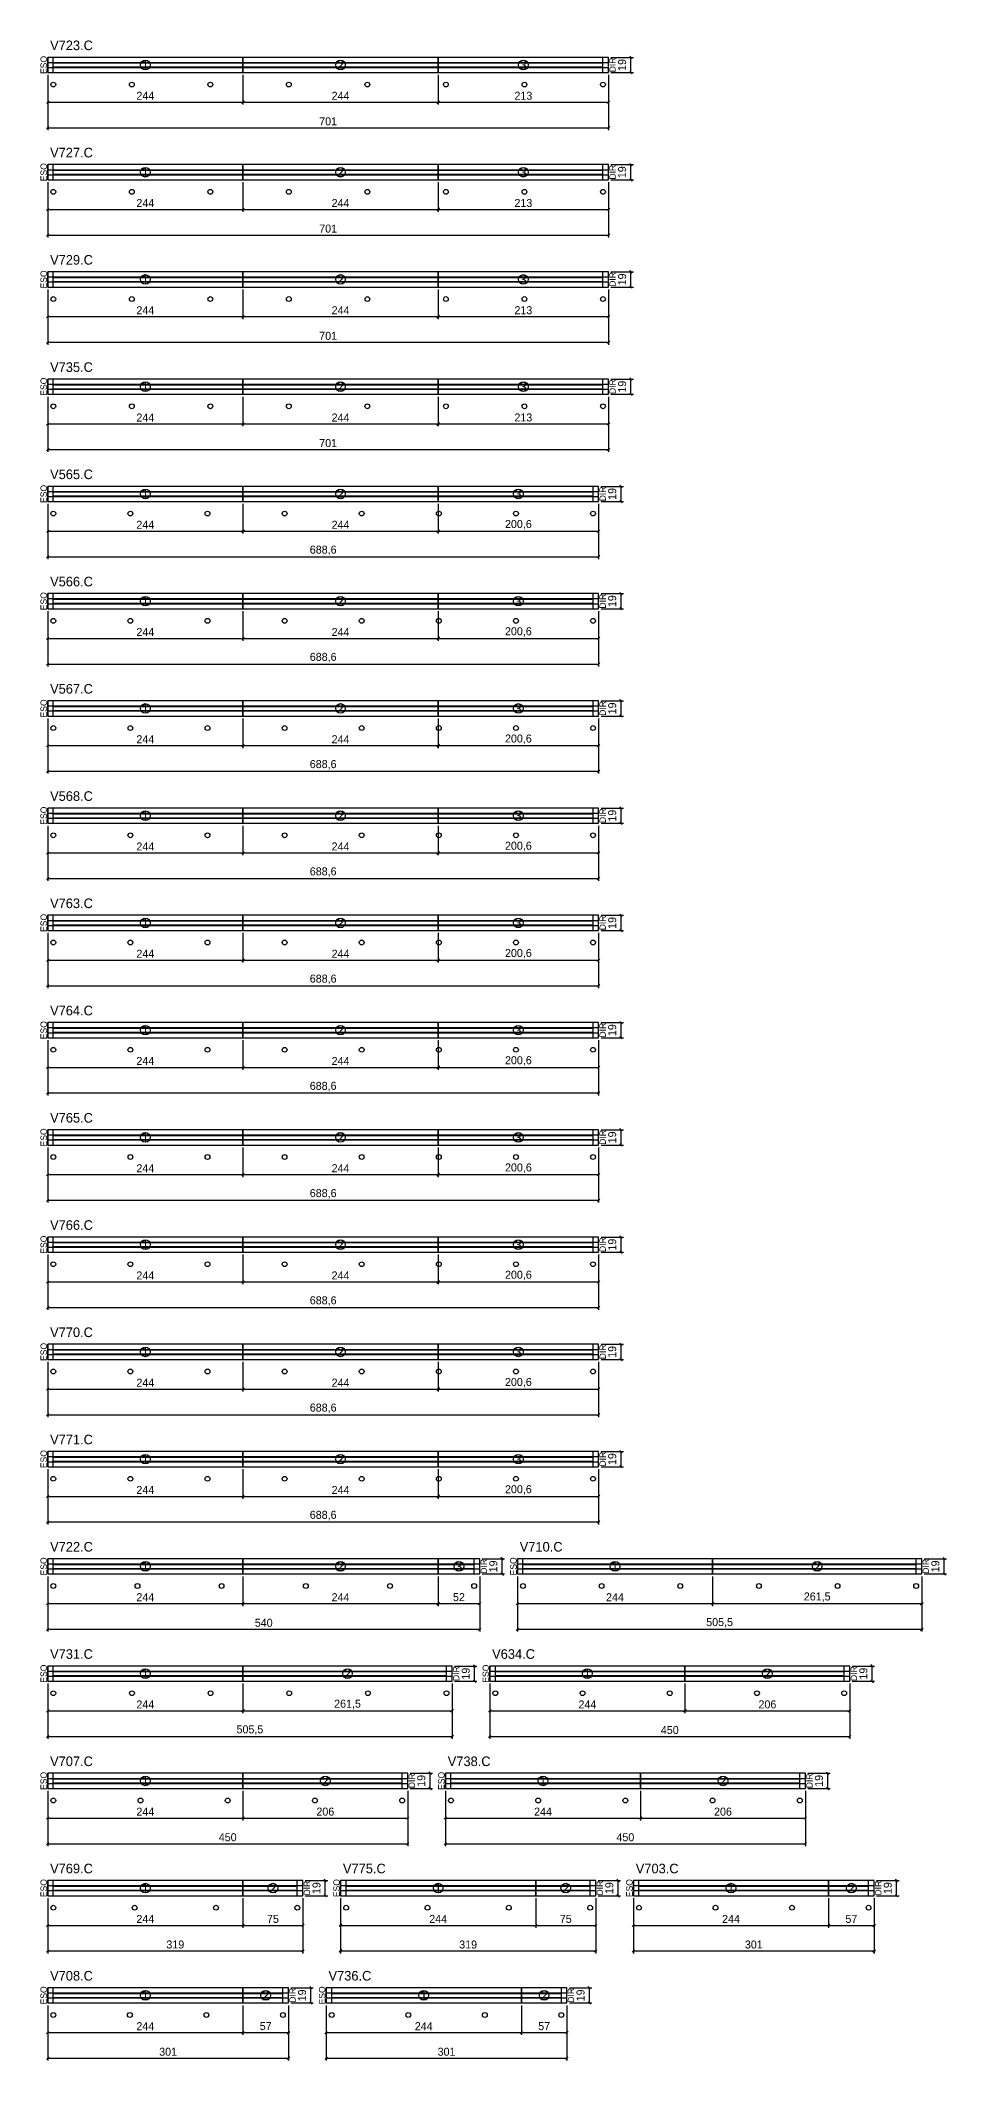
# Model space of a CAD drawing. Extents: x -10500 to 3070, y -3843 to 1250.
# Drawn here: x -9 to 1124, y -3843 to -1319 of the extents above; entities that cross this region are included whole.
import ezdxf
from ezdxf.enums import TextEntityAlignment as Align

# ---------------------------------------------------------------- set-up
doc = ezdxf.new("R2010")
doc.units = 0
for name, color, linetype in [('5', 5, 'Continuous'), ('COTA', 241, 'Continuous'), ('Escoras', 224, 'Continuous'), ('NOMENCLATURA', 7, 'Continuous'), ('Painéis', 200, 'Continuous'), ('SARR_2.2x7', 40, 'Continuous'), ('SARR_EDITAR', 141, 'Continuous')]:
    doc.layers.add(name, color=color, linetype=linetype)
doc.dimstyles.new('PAINEL', dxfattribs={"dimtxt": 10, "dimasz": 3, "dimexe": 3, "dimexo": 3, "dimgap": 3, "dimtad": 1, "dimblk": 'OBLIQUE', "dimblk1": 'OBLIQUE', "dimcen": 2.5, "dimclrd": 4, "dimclre": 4, "dimclrt": 240, "dimazin": 3, "dimtfac": 1, "dimtmove": 0, "dimatfit": 3})

# ---------------------------------------------------------------- blocks, each defined once
blk = doc.blocks.new('nf1')
blk.add_circle((0, 0), 6)
blk.add_text('1', height=7).set_placement((0, 0), align=Align.MIDDLE_CENTER)
blk = doc.blocks.new('nf2')
blk.add_circle((0, 0), 6)
blk.add_text('2', height=7).set_placement((0, 0), align=Align.MIDDLE_CENTER)
blk = doc.blocks.new('nf3')
blk.add_circle((0, 0), 6)
blk.add_text('3', height=7).set_placement((0, 0), align=Align.MIDDLE_CENTER)
blk = doc.blocks.new('_OBLIQUE')
at = {"color": 0, "linetype": 'BYBLOCK'}
blk.add_line((-0.5, -0.5), (0.5, 0.5), dxfattribs=at)

msp = doc.modelspace()

# ---------------------------------------------------------------- linework, layer by layer
at = {"layer": 'Escoras'}
for centre in [(7, -1374), (105.143, -1374), (203.286, -1374), (301.429, -1374), (399.571, -1374), (497.714, -1374), (595.857, -1374), (694, -1374), (7, -1508), (105.143, -1508), (203.286, -1508), (301.429, -1508), (399.571, -1508), (497.714, -1508), (595.857, -1508), (694, -1508), (7, -1642), (105.143, -1642), (203.286, -1642), (301.429, -1642), (399.571, -1642), (497.714, -1642), (595.857, -1642), (694, -1642), (7, -1776), (105.143, -1776), (203.286, -1776), (301.429, -1776), (399.571, -1776), (497.714, -1776), (595.857, -1776), (694, -1776), (7, -1910), (103.371, -1910), (199.743, -1910), (296.114, -1910), (392.486, -1910), (488.857, -1910), (585.229, -1910), (681.6, -1910), (7, -2044), (103.371, -2044), (199.743, -2044), (296.114, -2044), (392.486, -2044), (488.857, -2044), (585.229, -2044), (681.6, -2044), (7, -2178), (103.371, -2178), (199.743, -2178), (296.114, -2178), (392.486, -2178), (488.857, -2178), (585.229, -2178), (681.6, -2178), (7, -2312), (103.371, -2312), (199.743, -2312), (296.114, -2312), (392.486, -2312), (488.857, -2312), (585.229, -2312), (681.6, -2312), (7, -2446), (103.371, -2446), (199.743, -2446), (296.114, -2446), (392.486, -2446), (488.857, -2446), (585.229, -2446), (681.6, -2446), (7, -2580), (103.371, -2580), (199.743, -2580), (296.114, -2580), (392.486, -2580), (488.857, -2580), (585.229, -2580), (681.6, -2580), (7, -2714), (103.371, -2714), (199.743, -2714), (296.114, -2714), (392.486, -2714), (488.857, -2714), (585.229, -2714), (681.6, -2714), (7, -2848), (103.371, -2848), (199.743, -2848), (296.114, -2848), (392.486, -2848), (488.857, -2848), (585.229, -2848), (681.6, -2848), (7, -2982), (103.371, -2982), (199.743, -2982), (296.114, -2982), (392.486, -2982), (488.857, -2982), (585.229, -2982), (681.6, -2982), (7, -3116), (103.371, -3116), (199.743, -3116), (296.114, -3116), (392.486, -3116), (488.857, -3116), (585.229, -3116), (681.6, -3116), (7, -3250), (112.2, -3250), (217.4, -3250), (322.6, -3250), (427.8, -3250), (533, -3250), (594, -3250), (692.3, -3250), (790.6, -3250), (888.9, -3250), (987.2, -3250), (1085.5, -3250), (7, -3384), (105.3, -3384), (203.6, -3384), (301.9, -3384), (400.2, -3384), (498.5, -3384), (559.5, -3384), (668.5, -3384), (777.5, -3384), (886.5, -3384), (995.5, -3384), (7, -3518), (116, -3518), (225, -3518), (334, -3518), (443, -3518), (504, -3518), (613, -3518), (722, -3518), (831, -3518), (940, -3518), (7, -3652), (108.667, -3652), (210.333, -3652), (312, -3652), (373, -3652), (474.667, -3652), (576.333, -3652), (678, -3652), (739, -3652), (834.667, -3652), (930.333, -3652), (1026, -3652), (7, -3786), (102.667, -3786), (198.333, -3786), (294, -3786), (355, -3786), (450.667, -3786), (546.333, -3786), (642, -3786)]:
    msp.add_circle(centre, 3, dxfattribs=at)
at = {"layer": 'Painéis'}
for p, q in [((0, -1346.333), (244, -1346.333)), ((0, -1352.667), (244, -1352.667)), ((244, -1359), (244, -1340)), ((244, -1346.333), (488, -1346.333)), ((244, -1352.667), (488, -1352.667)), ((488, -1359), (488, -1340)), ((488, -1346.333), (701, -1346.333)), ((488, -1352.667), (701, -1352.667)), ((0, -1480.333), (244, -1480.333)), ((0, -1486.667), (244, -1486.667)), ((244, -1493), (244, -1474)), ((244, -1480.333), (488, -1480.333)), ((244, -1486.667), (488, -1486.667)), ((488, -1493), (488, -1474)), ((488, -1480.333), (701, -1480.333)), ((488, -1486.667), (701, -1486.667)), ((0, -1614.333), (244, -1614.333)), ((244, -1627), (244, -1608)), ((244, -1614.333), (488, -1614.333)), ((488, -1627), (488, -1608)), ((488, -1614.333), (701, -1614.333)), ((0, -1620.667), (244, -1620.667)), ((244, -1620.667), (488, -1620.667)), ((488, -1620.667), (701, -1620.667)), ((0, -1748.333), (244, -1748.333)), ((0, -1754.667), (244, -1754.667)), ((244, -1761), (244, -1742)), ((244, -1748.333), (488, -1748.333)), ((244, -1754.667), (488, -1754.667)), ((488, -1761), (488, -1742)), ((488, -1748.333), (701, -1748.333)), ((488, -1754.667), (701, -1754.667)), ((0, -1882.333), (244, -1882.333)), ((0, -1888.667), (244, -1888.667)), ((244, -1895), (244, -1876)), ((244, -1882.333), (488, -1882.333)), ((244, -1888.667), (488, -1888.667)), ((488, -1895), (488, -1876)), ((488, -1882.333), (688.6, -1882.333)), ((488, -1888.667), (688.6, -1888.667)), ((0, -2016.333), (244, -2016.333)), ((244, -2029), (244, -2010)), ((244, -2016.333), (488, -2016.333)), ((488, -2029), (488, -2010)), ((488, -2016.333), (688.6, -2016.333)), ((0, -2022.667), (244, -2022.667)), ((244, -2022.667), (488, -2022.667)), ((488, -2022.667), (688.6, -2022.667)), ((244, -2163), (244, -2144)), ((488, -2163), (488, -2144)), ((0, -2150.333), (244, -2150.333)), ((0, -2156.667), (244, -2156.667)), ((244, -2150.333), (488, -2150.333)), ((244, -2156.667), (488, -2156.667)), ((488, -2150.333), (688.6, -2150.333)), ((488, -2156.667), (688.6, -2156.667)), ((0, -2284.333), (244, -2284.333)), ((0, -2290.667), (244, -2290.667)), ((244, -2297), (244, -2278)), ((244, -2284.333), (488, -2284.333)), ((244, -2290.667), (488, -2290.667)), ((488, -2297), (488, -2278)), ((488, -2284.333), (688.6, -2284.333)), ((488, -2290.667), (688.6, -2290.667)), ((0, -2418.333), (244, -2418.333)), ((244, -2431), (244, -2412)), ((244, -2418.333), (488, -2418.333)), ((488, -2431), (488, -2412)), ((488, -2418.333), (688.6, -2418.333)), ((0, -2424.667), (244, -2424.667)), ((244, -2424.667), (488, -2424.667)), ((488, -2424.667), (688.6, -2424.667)), ((244, -2565), (244, -2546)), ((488, -2565), (488, -2546)), ((0, -2552.333), (244, -2552.333)), ((0, -2558.667), (244, -2558.667)), ((244, -2552.333), (488, -2552.333)), ((244, -2558.667), (488, -2558.667)), ((488, -2552.333), (688.6, -2552.333)), ((488, -2558.667), (688.6, -2558.667)), ((0, -2686.333), (244, -2686.333)), ((0, -2692.667), (244, -2692.667)), ((244, -2699), (244, -2680)), ((244, -2686.333), (488, -2686.333)), ((244, -2692.667), (488, -2692.667)), ((488, -2699), (488, -2680)), ((488, -2686.333), (688.6, -2686.333)), ((488, -2692.667), (688.6, -2692.667)), ((0, -2820.333), (244, -2820.333)), ((0, -2826.667), (244, -2826.667)), ((244, -2833), (244, -2814)), ((244, -2820.333), (488, -2820.333)), ((244, -2826.667), (488, -2826.667)), ((488, -2833), (488, -2814)), ((488, -2820.333), (688.6, -2820.333)), ((488, -2826.667), (688.6, -2826.667)), ((244, -2967), (244, -2948)), ((488, -2967), (488, -2948)), ((0, -2954.333), (244, -2954.333)), ((0, -2960.667), (244, -2960.667)), ((244, -2954.333), (488, -2954.333)), ((244, -2960.667), (488, -2960.667)), ((488, -2954.333), (688.6, -2954.333)), ((488, -2960.667), (688.6, -2960.667)), ((0, -3088.333), (244, -3088.333)), ((0, -3094.667), (244, -3094.667)), ((244, -3101), (244, -3082)), ((244, -3088.333), (488, -3088.333)), ((244, -3094.667), (488, -3094.667)), ((488, -3101), (488, -3082)), ((488, -3088.333), (688.6, -3088.333)), ((488, -3094.667), (688.6, -3094.667)), ((0, -3222.333), (244, -3222.333)), ((0, -3228.667), (244, -3228.667)), ((244, -3235), (244, -3216)), ((244, -3222.333), (488, -3222.333)), ((244, -3228.667), (488, -3228.667)), ((488, -3235), (488, -3216)), ((488, -3222.333), (540, -3222.333)), ((488, -3228.667), (540, -3228.667)), ((587, -3222.333), (831, -3222.333)), ((587, -3228.667), (831, -3228.667)), ((831, -3235), (831, -3216)), ((831, -3222.333), (1092.5, -3222.333)), ((831, -3228.667), (1092.5, -3228.667)), ((0, -3356.333), (244, -3356.333)), ((244, -3369), (244, -3350)), ((244, -3356.333), (505.5, -3356.333)), ((552.5, -3356.333), (796.5, -3356.333)), ((796.5, -3369), (796.5, -3350)), ((796.5, -3356.333), (1002.5, -3356.333)), ((0, -3362.667), (244, -3362.667)), ((244, -3362.667), (505.5, -3362.667)), ((552.5, -3362.667), (796.5, -3362.667)), ((796.5, -3362.667), (1002.5, -3362.667)), ((0, -3490.333), (244, -3490.333)), ((0, -3496.667), (244, -3496.667)), ((244, -3503), (244, -3484)), ((244, -3490.333), (450, -3490.333)), ((244, -3496.667), (450, -3496.667)), ((497, -3490.333), (741, -3490.333)), ((497, -3496.667), (741, -3496.667)), ((741, -3503), (741, -3484)), ((741, -3490.333), (947, -3490.333)), ((741, -3496.667), (947, -3496.667)), ((0, -3624.333), (244, -3624.333)), ((0, -3630.667), (244, -3630.667)), ((244, -3637), (244, -3618)), ((244, -3624.333), (319, -3624.333)), ((244, -3630.667), (319, -3630.667)), ((366, -3624.333), (610, -3624.333)), ((366, -3630.667), (610, -3630.667)), ((610, -3637), (610, -3618)), ((610, -3624.333), (685, -3624.333)), ((610, -3630.667), (685, -3630.667)), ((732, -3624.333), (976, -3624.333)), ((732, -3630.667), (976, -3630.667)), ((976, -3637), (976, -3618)), ((976, -3624.333), (1033, -3624.333)), ((976, -3630.667), (1033, -3630.667)), ((0, -3758.333), (244, -3758.333)), ((244, -3771), (244, -3752)), ((244, -3758.333), (301, -3758.333)), ((348, -3758.333), (592, -3758.333)), ((592, -3771), (592, -3752)), ((592, -3758.333), (649, -3758.333)), ((0, -3764.667), (244, -3764.667)), ((244, -3764.667), (301, -3764.667)), ((348, -3764.667), (592, -3764.667)), ((592, -3764.667), (649, -3764.667))]:
    msp.add_line(p, q, dxfattribs=at)
for points in [[(0, -1359), (244, -1359), (244, -1340), (0, -1340)], [(244, -1359), (488, -1359), (488, -1340), (244, -1340)], [(488, -1359), (701, -1359), (701, -1340), (488, -1340)], [(0, -1493), (244, -1493), (244, -1474), (0, -1474)], [(244, -1493), (488, -1493), (488, -1474), (244, -1474)], [(488, -1493), (701, -1493), (701, -1474), (488, -1474)], [(0, -1627), (244, -1627), (244, -1608), (0, -1608)], [(244, -1627), (488, -1627), (488, -1608), (244, -1608)], [(488, -1627), (701, -1627), (701, -1608), (488, -1608)], [(0, -1761), (244, -1761), (244, -1742), (0, -1742)], [(244, -1761), (488, -1761), (488, -1742), (244, -1742)], [(488, -1761), (701, -1761), (701, -1742), (488, -1742)], [(0, -1895), (244, -1895), (244, -1876), (0, -1876)], [(244, -1895), (488, -1895), (488, -1876), (244, -1876)], [(488, -1895), (688.6, -1895), (688.6, -1876), (488, -1876)], [(0, -2029), (244, -2029), (244, -2010), (0, -2010)], [(244, -2029), (488, -2029), (488, -2010), (244, -2010)], [(488, -2029), (688.6, -2029), (688.6, -2010), (488, -2010)], [(0, -2163), (244, -2163), (244, -2144), (0, -2144)], [(244, -2163), (488, -2163), (488, -2144), (244, -2144)], [(488, -2163), (688.6, -2163), (688.6, -2144), (488, -2144)], [(0, -2297), (244, -2297), (244, -2278), (0, -2278)], [(244, -2297), (488, -2297), (488, -2278), (244, -2278)], [(488, -2297), (688.6, -2297), (688.6, -2278), (488, -2278)], [(0, -2431), (244, -2431), (244, -2412), (0, -2412)], [(244, -2431), (488, -2431), (488, -2412), (244, -2412)], [(488, -2431), (688.6, -2431), (688.6, -2412), (488, -2412)], [(0, -2565), (244, -2565), (244, -2546), (0, -2546)], [(244, -2565), (488, -2565), (488, -2546), (244, -2546)], [(488, -2565), (688.6, -2565), (688.6, -2546), (488, -2546)], [(0, -2699), (244, -2699), (244, -2680), (0, -2680)], [(244, -2699), (488, -2699), (488, -2680), (244, -2680)], [(488, -2699), (688.6, -2699), (688.6, -2680), (488, -2680)], [(0, -2833), (244, -2833), (244, -2814), (0, -2814)], [(244, -2833), (488, -2833), (488, -2814), (244, -2814)], [(488, -2833), (688.6, -2833), (688.6, -2814), (488, -2814)], [(0, -2967), (244, -2967), (244, -2948), (0, -2948)], [(244, -2967), (488, -2967), (488, -2948), (244, -2948)], [(488, -2967), (688.6, -2967), (688.6, -2948), (488, -2948)], [(0, -3101), (244, -3101), (244, -3082), (0, -3082)], [(244, -3101), (488, -3101), (488, -3082), (244, -3082)], [(488, -3101), (688.6, -3101), (688.6, -3082), (488, -3082)], [(0, -3235), (244, -3235), (244, -3216), (0, -3216)], [(244, -3235), (488, -3235), (488, -3216), (244, -3216)], [(488, -3235), (540, -3235), (540, -3216), (488, -3216)], [(587, -3235), (831, -3235), (831, -3216), (587, -3216)], [(831, -3235), (1092.5, -3235), (1092.5, -3216), (831, -3216)], [(0, -3369), (244, -3369), (244, -3350), (0, -3350)], [(244, -3369), (505.5, -3369), (505.5, -3350), (244, -3350)], [(552.5, -3369), (796.5, -3369), (796.5, -3350), (552.5, -3350)], [(796.5, -3369), (1002.5, -3369), (1002.5, -3350), (796.5, -3350)], [(0, -3503), (244, -3503), (244, -3484), (0, -3484)], [(244, -3503), (450, -3503), (450, -3484), (244, -3484)], [(497, -3503), (741, -3503), (741, -3484), (497, -3484)], [(741, -3503), (947, -3503), (947, -3484), (741, -3484)], [(0, -3637), (244, -3637), (244, -3618), (0, -3618)], [(244, -3637), (319, -3637), (319, -3618), (244, -3618)], [(366, -3637), (610, -3637), (610, -3618), (366, -3618)], [(610, -3637), (685, -3637), (685, -3618), (610, -3618)], [(732, -3637), (976, -3637), (976, -3618), (732, -3618)], [(976, -3637), (1033, -3637), (1033, -3618), (976, -3618)], [(0, -3771), (244, -3771), (244, -3752), (0, -3752)], [(244, -3771), (301, -3771), (301, -3752), (244, -3752)], [(348, -3771), (592, -3771), (592, -3752), (348, -3752)], [(592, -3771), (649, -3771), (649, -3752), (592, -3752)]]:
    msp.add_lwpolyline(points, close=True, dxfattribs=at)
at = {"layer": 'SARR_2.2x7'}
for p, q in [((7, -1359), (7, -1340)), ((7, -1347), (244, -1347)), ((7, -1352), (244, -1352)), ((244, -1347), (488, -1347)), ((244, -1352), (488, -1352)), ((488, -1347), (694, -1347)), ((488, -1352), (694, -1352)), ((694, -1359), (694, -1340)), ((7, -1493), (7, -1474)), ((7, -1481), (244, -1481)), ((7, -1486), (244, -1486)), ((244, -1481), (488, -1481)), ((244, -1486), (488, -1486)), ((488, -1481), (694, -1481)), ((488, -1486), (694, -1486)), ((694, -1493), (694, -1474)), ((7, -1627), (7, -1608)), ((7, -1615), (244, -1615)), ((244, -1615), (488, -1615)), ((488, -1615), (694, -1615)), ((694, -1627), (694, -1608)), ((7, -1620), (244, -1620)), ((244, -1620), (488, -1620)), ((488, -1620), (694, -1620)), ((7, -1761), (7, -1742)), ((7, -1749), (244, -1749)), ((7, -1754), (244, -1754)), ((244, -1749), (488, -1749)), ((244, -1754), (488, -1754)), ((488, -1749), (694, -1749)), ((488, -1754), (694, -1754)), ((694, -1761), (694, -1742)), ((7, -1895), (7, -1876)), ((7, -1883), (244, -1883)), ((7, -1888), (244, -1888)), ((244, -1883), (488, -1883)), ((244, -1888), (488, -1888)), ((488, -1883), (681.6, -1883)), ((488, -1888), (681.6, -1888)), ((681.6, -1895), (681.6, -1876)), ((7, -2029), (7, -2010)), ((7, -2017), (244, -2017)), ((244, -2017), (488, -2017)), ((488, -2017), (681.6, -2017)), ((681.6, -2029), (681.6, -2010)), ((7, -2022), (244, -2022)), ((244, -2022), (488, -2022)), ((488, -2022), (681.6, -2022)), ((7, -2163), (7, -2144)), ((681.6, -2163), (681.6, -2144)), ((7, -2151), (244, -2151)), ((7, -2156), (244, -2156)), ((244, -2151), (488, -2151)), ((244, -2156), (488, -2156)), ((488, -2151), (681.6, -2151)), ((488, -2156), (681.6, -2156)), ((7, -2297), (7, -2278)), ((7, -2285), (244, -2285)), ((7, -2290), (244, -2290)), ((244, -2285), (488, -2285)), ((244, -2290), (488, -2290)), ((488, -2285), (681.6, -2285)), ((488, -2290), (681.6, -2290)), ((681.6, -2297), (681.6, -2278)), ((7, -2431), (7, -2412)), ((7, -2419), (244, -2419)), ((244, -2419), (488, -2419)), ((488, -2419), (681.6, -2419)), ((681.6, -2431), (681.6, -2412)), ((7, -2424), (244, -2424)), ((244, -2424), (488, -2424)), ((488, -2424), (681.6, -2424)), ((7, -2565), (7, -2546)), ((681.6, -2565), (681.6, -2546)), ((7, -2553), (244, -2553)), ((7, -2558), (244, -2558)), ((244, -2553), (488, -2553)), ((244, -2558), (488, -2558)), ((488, -2553), (681.6, -2553)), ((488, -2558), (681.6, -2558)), ((7, -2699), (7, -2680)), ((7, -2687), (244, -2687)), ((7, -2692), (244, -2692)), ((244, -2687), (488, -2687)), ((244, -2692), (488, -2692)), ((488, -2687), (681.6, -2687)), ((488, -2692), (681.6, -2692)), ((681.6, -2699), (681.6, -2680)), ((7, -2833), (7, -2814)), ((7, -2821), (244, -2821)), ((7, -2826), (244, -2826)), ((244, -2821), (488, -2821)), ((244, -2826), (488, -2826)), ((488, -2821), (681.6, -2821)), ((488, -2826), (681.6, -2826)), ((681.6, -2833), (681.6, -2814)), ((7, -2967), (7, -2948)), ((681.6, -2967), (681.6, -2948)), ((7, -2955), (244, -2955)), ((7, -2960), (244, -2960)), ((244, -2955), (488, -2955)), ((244, -2960), (488, -2960)), ((488, -2955), (681.6, -2955)), ((488, -2960), (681.6, -2960)), ((7, -3101), (7, -3082)), ((7, -3089), (244, -3089)), ((7, -3094), (244, -3094)), ((244, -3089), (488, -3089)), ((244, -3094), (488, -3094)), ((488, -3089), (681.6, -3089)), ((488, -3094), (681.6, -3094)), ((681.6, -3101), (681.6, -3082)), ((7, -3235), (7, -3216)), ((7, -3223), (244, -3223)), ((7, -3228), (244, -3228)), ((244, -3223), (488, -3223)), ((244, -3228), (488, -3228)), ((488, -3223), (533, -3223)), ((488, -3228), (533, -3228)), ((533, -3235), (533, -3216)), ((594, -3235), (594, -3216)), ((594, -3223), (831, -3223)), ((594, -3228), (831, -3228)), ((831, -3223), (1085.5, -3223)), ((831, -3228), (1085.5, -3228)), ((1085.5, -3235), (1085.5, -3216)), ((7, -3369), (7, -3350)), ((7, -3357), (244, -3357)), ((244, -3357), (498.5, -3357)), ((498.5, -3369), (498.5, -3350)), ((559.5, -3369), (559.5, -3350)), ((559.5, -3357), (796.5, -3357)), ((796.5, -3357), (995.5, -3357)), ((995.5, -3369), (995.5, -3350)), ((7, -3362), (244, -3362)), ((244, -3362), (498.5, -3362)), ((559.5, -3362), (796.5, -3362)), ((796.5, -3362), (995.5, -3362)), ((7, -3503), (7, -3484)), ((7, -3491), (244, -3491)), ((7, -3496), (244, -3496)), ((244, -3491), (443, -3491)), ((244, -3496), (443, -3496)), ((443, -3503), (443, -3484)), ((504, -3503), (504, -3484)), ((504, -3491), (741, -3491)), ((504, -3496), (741, -3496)), ((741, -3491), (940, -3491)), ((741, -3496), (940, -3496)), ((940, -3503), (940, -3484)), ((7, -3637), (7, -3618)), ((7, -3625), (244, -3625)), ((7, -3630), (244, -3630)), ((244, -3625), (312, -3625)), ((244, -3630), (312, -3630)), ((312, -3637), (312, -3618)), ((373, -3637), (373, -3618)), ((373, -3625), (610, -3625)), ((373, -3630), (610, -3630)), ((610, -3625), (678, -3625)), ((610, -3630), (678, -3630)), ((678, -3637), (678, -3618)), ((739, -3637), (739, -3618)), ((739, -3625), (976, -3625)), ((739, -3630), (976, -3630)), ((976, -3625), (1026, -3625)), ((976, -3630), (1026, -3630)), ((1026, -3637), (1026, -3618)), ((7, -3771), (7, -3752)), ((7, -3759), (244, -3759)), ((244, -3759), (294, -3759)), ((294, -3771), (294, -3752)), ((355, -3771), (355, -3752)), ((355, -3759), (592, -3759)), ((592, -3759), (642, -3759)), ((642, -3771), (642, -3752)), ((7, -3764), (244, -3764)), ((244, -3764), (294, -3764)), ((355, -3764), (592, -3764)), ((592, -3764), (642, -3764))]:
    msp.add_line(p, q, dxfattribs=at)
at = {"layer": 'SARR_EDITAR'}
for p, q in [((0, -1359), (0, -1340)), ((701, -1359), (701, -1340)), ((0, -1493), (0, -1474)), ((701, -1493), (701, -1474)), ((0, -1627), (0, -1608)), ((701, -1627), (701, -1608)), ((0, -1761), (0, -1742)), ((701, -1761), (701, -1742)), ((0, -1895), (0, -1876)), ((688.6, -1895), (688.6, -1876)), ((0, -2029), (0, -2010)), ((688.6, -2029), (688.6, -2010)), ((0, -2163), (0, -2144)), ((688.6, -2163), (688.6, -2144)), ((0, -2297), (0, -2278)), ((688.6, -2297), (688.6, -2278)), ((0, -2431), (0, -2412)), ((688.6, -2431), (688.6, -2412)), ((0, -2565), (0, -2546)), ((688.6, -2565), (688.6, -2546)), ((0, -2699), (0, -2680)), ((688.6, -2699), (688.6, -2680)), ((0, -2833), (0, -2814)), ((688.6, -2833), (688.6, -2814)), ((0, -2967), (0, -2948)), ((688.6, -2967), (688.6, -2948)), ((0, -3101), (0, -3082)), ((688.6, -3101), (688.6, -3082)), ((0, -3235), (0, -3216)), ((540, -3235), (540, -3216)), ((587, -3235), (587, -3216)), ((1092.5, -3235), (1092.5, -3216)), ((0, -3369), (0, -3350)), ((505.5, -3369), (505.5, -3350)), ((552.5, -3369), (552.5, -3350)), ((1002.5, -3369), (1002.5, -3350)), ((0, -3503), (0, -3484)), ((450, -3503), (450, -3484)), ((497, -3503), (497, -3484)), ((947, -3503), (947, -3484)), ((0, -3637), (0, -3618)), ((319, -3637), (319, -3618)), ((366, -3637), (366, -3618)), ((685, -3637), (685, -3618)), ((732, -3637), (732, -3618)), ((1033, -3637), (1033, -3618)), ((0, -3771), (0, -3752)), ((301, -3771), (301, -3752)), ((348, -3771), (348, -3752)), ((649, -3771), (649, -3752))]:
    msp.add_line(p, q, dxfattribs=at)

# ---------------------------------------------------------------- block references
at = {"layer": 'COTA'}
for name, p in [('nf1', (122, -1349.5)), ('nf2', (366, -1349.5)), ('nf3', (594.5, -1349.5)), ('nf1', (122, -1483.5)), ('nf2', (366, -1483.5)), ('nf3', (594.5, -1483.5)), ('nf1', (122, -1617.5)), ('nf2', (366, -1617.5)), ('nf3', (594.5, -1617.5)), ('nf1', (122, -1751.5)), ('nf2', (366, -1751.5)), ('nf3', (594.5, -1751.5)), ('nf1', (122, -1885.5)), ('nf2', (366, -1885.5)), ('nf3', (588.3, -1885.5)), ('nf1', (122, -2019.5)), ('nf2', (366, -2019.5)), ('nf3', (588.3, -2019.5)), ('nf1', (122, -2153.5)), ('nf2', (366, -2153.5)), ('nf3', (588.3, -2153.5)), ('nf1', (122, -2287.5)), ('nf2', (366, -2287.5)), ('nf3', (588.3, -2287.5)), ('nf1', (122, -2421.5)), ('nf2', (366, -2421.5)), ('nf3', (588.3, -2421.5)), ('nf1', (122, -2555.5)), ('nf2', (366, -2555.5)), ('nf3', (588.3, -2555.5)), ('nf1', (122, -2689.5)), ('nf2', (366, -2689.5)), ('nf3', (588.3, -2689.5)), ('nf1', (122, -2823.5)), ('nf2', (366, -2823.5)), ('nf3', (588.3, -2823.5)), ('nf1', (122, -2957.5)), ('nf2', (366, -2957.5)), ('nf3', (588.3, -2957.5)), ('nf1', (122, -3091.5)), ('nf2', (366, -3091.5)), ('nf3', (588.3, -3091.5)), ('nf1', (122, -3225.5)), ('nf2', (366, -3225.5)), ('nf3', (514, -3225.5)), ('nf1', (709, -3225.5)), ('nf2', (961.75, -3225.5)), ('nf1', (122, -3359.5)), ('nf2', (374.75, -3359.5)), ('nf1', (674.5, -3359.5)), ('nf2', (899.5, -3359.5)), ('nf1', (122, -3493.5)), ('nf2', (347, -3493.5)), ('nf1', (619, -3493.5)), ('nf2', (844, -3493.5)), ('nf1', (122, -3627.5)), ('nf2', (281.5, -3627.5)), ('nf1', (488, -3627.5)), ('nf2', (647.5, -3627.5)), ('nf1', (854, -3627.5)), ('nf2', (1004.5, -3627.5)), ('nf1', (122, -3761.5)), ('nf2', (272.5, -3761.5)), ('nf1', (470, -3761.5)), ('nf2', (620.5, -3761.5))]:
    msp.add_blockref(name, p, dxfattribs=at)

# ---------------------------------------------------------------- texts
at = {"layer": '5'}
for s, p in [('ESQ', (-5, -1349.5)), ('DIR', (706, -1349.5)), ('ESQ', (-5, -1483.5)), ('DIR', (706, -1483.5)), ('ESQ', (-5, -1617.5)), ('DIR', (706, -1617.5)), ('ESQ', (-5, -1751.5)), ('DIR', (706, -1751.5)), ('ESQ', (-5, -1885.5)), ('DIR', (693.6, -1885.5)), ('ESQ', (-5, -2019.5)), ('DIR', (693.6, -2019.5)), ('ESQ', (-5, -2153.5)), ('DIR', (693.6, -2153.5)), ('ESQ', (-5, -2287.5)), ('DIR', (693.6, -2287.5)), ('ESQ', (-5, -2421.5)), ('DIR', (693.6, -2421.5)), ('ESQ', (-5, -2555.5)), ('DIR', (693.6, -2555.5)), ('ESQ', (-5, -2689.5)), ('DIR', (693.6, -2689.5)), ('ESQ', (-5, -2823.5)), ('DIR', (693.6, -2823.5)), ('ESQ', (-5, -2957.5)), ('DIR', (693.6, -2957.5)), ('ESQ', (-5, -3091.5)), ('DIR', (693.6, -3091.5)), ('ESQ', (-5, -3225.5)), ('DIR', (545, -3225.5)), ('ESQ', (582, -3225.5)), ('DIR', (1097.5, -3225.5)), ('ESQ', (-5, -3359.5)), ('DIR', (510.5, -3359.5)), ('ESQ', (547.5, -3359.5)), ('DIR', (1007.5, -3359.5)), ('ESQ', (-5, -3493.5)), ('ESQ', (492, -3493.5)), ('DIR', (455, -3493.5)), ('DIR', (952, -3493.5)), ('ESQ', (-5, -3627.5)), ('DIR', (324, -3627.5)), ('ESQ', (361, -3627.5)), ('DIR', (690, -3627.5)), ('ESQ', (727, -3627.5)), ('DIR', (1038, -3627.5)), ('ESQ', (-5, -3761.5)), ('DIR', (306, -3761.5)), ('ESQ', (343, -3761.5)), ('DIR', (654, -3761.5))]:
    msp.add_text(s, height=8, rotation=90, dxfattribs=at).set_placement(p, align=Align.MIDDLE_CENTER)
for s, p in [('1', (122, -1349.5)), ('2', (366, -1349.5)), ('3', (594.5, -1349.5)), ('1', (122, -1483.5)), ('2', (366, -1483.5)), ('3', (594.5, -1483.5)), ('1', (122, -1617.5)), ('2', (366, -1617.5)), ('3', (594.5, -1617.5)), ('1', (122, -1751.5)), ('2', (366, -1751.5)), ('3', (594.5, -1751.5)), ('1', (122, -1885.5)), ('2', (366, -1885.5)), ('3', (588.3, -1885.5)), ('1', (122, -2019.5)), ('2', (366, -2019.5)), ('3', (588.3, -2019.5)), ('1', (122, -2153.5)), ('2', (366, -2153.5)), ('3', (588.3, -2153.5)), ('1', (122, -2287.5)), ('2', (366, -2287.5)), ('3', (588.3, -2287.5)), ('1', (122, -2421.5)), ('2', (366, -2421.5)), ('3', (588.3, -2421.5)), ('2', (366, -2555.5)), ('3', (588.3, -2555.5)), ('1', (122, -2555.5)), ('1', (122, -2689.5)), ('2', (366, -2689.5)), ('3', (588.3, -2689.5)), ('1', (122, -2823.5)), ('2', (366, -2823.5)), ('3', (588.3, -2823.5)), ('1', (122, -2957.5)), ('2', (366, -2957.5)), ('3', (588.3, -2957.5)), ('1', (122, -3091.5)), ('2', (366, -3091.5)), ('3', (588.3, -3091.5)), ('1', (122, -3225.5)), ('2', (366, -3225.5)), ('3', (514, -3225.5)), ('1', (709, -3225.5)), ('2', (961.75, -3225.5)), ('1', (122, -3359.5)), ('2', (374.75, -3359.5)), ('1', (674.5, -3359.5)), ('2', (899.5, -3359.5)), ('1', (122, -3493.5)), ('2', (347, -3493.5)), ('1', (619, -3493.5)), ('2', (844, -3493.5)), ('1', (122, -3627.5)), ('2', (281.5, -3627.5)), ('1', (488, -3627.5)), ('2', (647.5, -3627.5)), ('1', (854, -3627.5)), ('2', (1004.5, -3627.5)), ('1', (122, -3761.5)), ('2', (272.5, -3761.5)), ('1', (470, -3761.5)), ('2', (620.5, -3761.5))]:
    msp.add_text(s, height=12, dxfattribs=at).set_placement(p, align=Align.MIDDLE_CENTER)
at = {"layer": 'NOMENCLATURA'}
for s, p in [('V723.C', (3, -1331)), ('V727.C', (3, -1465)), ('V729.C', (3, -1599)), ('V735.C', (3, -1733)), ('V565.C', (3, -1867)), ('V566.C', (3, -2001)), ('V567.C', (3, -2135)), ('V568.C', (3, -2269)), ('V763.C', (3, -2403)), ('V764.C', (3, -2537)), ('V765.C', (3, -2671)), ('V766.C', (3, -2805)), ('V770.C', (3, -2939)), ('V771.C', (3, -3073)), ('V722.C', (3, -3207)), ('V710.C', (590, -3207)), ('V731.C', (3, -3341)), ('V634.C', (555.5, -3341)), ('V707.C', (3, -3475)), ('V738.C', (500, -3475)), ('V769.C', (3, -3609)), ('V775.C', (369, -3609)), ('V703.C', (735, -3609)), ('V708.C', (3, -3743)), ('V736.C', (351, -3743))]:
    msp.add_text(s, height=12, dxfattribs=at).set_placement(p)

# ---------------------------------------------------------------- dimensions: what is measured, and where the dimension line sits
at = {"layer": 'COTA'}
for base, p1, p2 in [((0, -1396), (0, -1359), (244, -1359)), ((0, -1428), (0, -1359), (701, -1359)), ((244, -1396), (244, -1359), (488, -1359)), ((488, -1396), (488, -1359), (701, -1359)), ((0, -1530), (0, -1493), (244, -1493)), ((0, -1562), (0, -1493), (701, -1493)), ((244, -1530), (244, -1493), (488, -1493)), ((488, -1530), (488, -1493), (701, -1493)), ((0, -1664), (0, -1627), (244, -1627)), ((0, -1696), (0, -1627), (701, -1627)), ((244, -1664), (244, -1627), (488, -1627)), ((488, -1664), (488, -1627), (701, -1627)), ((0, -1798), (0, -1761), (244, -1761)), ((0, -1830), (0, -1761), (701, -1761)), ((244, -1798), (244, -1761), (488, -1761)), ((488, -1798), (488, -1761), (701, -1761)), ((0, -1932), (0, -1895), (244, -1895)), ((0, -1964), (0, -1895), (688.6, -1895)), ((244, -1932), (244, -1895), (488, -1895)), ((488, -1932), (488, -1895), (688.6, -1895)), ((0, -2066), (0, -2029), (244, -2029)), ((0, -2098), (0, -2029), (688.6, -2029)), ((244, -2066), (244, -2029), (488, -2029)), ((488, -2066), (488, -2029), (688.6, -2029)), ((0, -2200), (0, -2163), (244, -2163)), ((0, -2232), (0, -2163), (688.6, -2163)), ((244, -2200), (244, -2163), (488, -2163)), ((488, -2200), (488, -2163), (688.6, -2163)), ((0, -2334), (0, -2297), (244, -2297)), ((0, -2366), (0, -2297), (688.6, -2297)), ((244, -2334), (244, -2297), (488, -2297)), ((488, -2334), (488, -2297), (688.6, -2297)), ((0, -2468), (0, -2431), (244, -2431)), ((0, -2500), (0, -2431), (688.6, -2431)), ((244, -2468), (244, -2431), (488, -2431)), ((488, -2468), (488, -2431), (688.6, -2431)), ((0, -2602), (0, -2565), (244, -2565)), ((0, -2634), (0, -2565), (688.6, -2565)), ((244, -2602), (244, -2565), (488, -2565)), ((488, -2602), (488, -2565), (688.6, -2565)), ((0, -2736), (0, -2699), (244, -2699)), ((0, -2768), (0, -2699), (688.6, -2699)), ((244, -2736), (244, -2699), (488, -2699)), ((488, -2736), (488, -2699), (688.6, -2699)), ((0, -2870), (0, -2833), (244, -2833)), ((0, -2902), (0, -2833), (688.6, -2833)), ((244, -2870), (244, -2833), (488, -2833)), ((488, -2870), (488, -2833), (688.6, -2833)), ((0, -3004), (0, -2967), (244, -2967)), ((0, -3036), (0, -2967), (688.6, -2967)), ((244, -3004), (244, -2967), (488, -2967)), ((488, -3004), (488, -2967), (688.6, -2967)), ((0, -3138), (0, -3101), (244, -3101)), ((0, -3170), (0, -3101), (688.6, -3101)), ((244, -3138), (244, -3101), (488, -3101)), ((488, -3138), (488, -3101), (688.6, -3101)), ((0, -3272), (0, -3235), (244, -3235)), ((0, -3304), (0, -3235), (540, -3235)), ((244, -3272), (244, -3235), (488, -3235)), ((488, -3272), (488, -3235), (540, -3235)), ((587, -3272), (587, -3235), (831, -3235)), ((587, -3304), (587, -3235), (1092.5, -3235)), ((831, -3272), (831, -3235), (1092.5, -3235)), ((0, -3406), (0, -3369), (244, -3369)), ((0, -3438), (0, -3369), (505.5, -3369)), ((244, -3406), (244, -3369), (505.5, -3369)), ((552.5, -3406), (552.5, -3369), (796.5, -3369)), ((552.5, -3438), (552.5, -3369), (1002.5, -3369)), ((796.5, -3406), (796.5, -3369), (1002.5, -3369)), ((0, -3540), (0, -3503), (244, -3503)), ((0, -3572), (0, -3503), (450, -3503)), ((244, -3540), (244, -3503), (450, -3503)), ((497, -3540), (497, -3503), (741, -3503)), ((497, -3572), (497, -3503), (947, -3503)), ((741, -3540), (741, -3503), (947, -3503)), ((0, -3674), (0, -3637), (244, -3637)), ((0, -3706), (0, -3637), (319, -3637)), ((244, -3674), (244, -3637), (319, -3637)), ((366, -3674), (366, -3637), (610, -3637)), ((366, -3706), (366, -3637), (685, -3637)), ((610, -3674), (610, -3637), (685, -3637)), ((732, -3674), (732, -3637), (976, -3637)), ((732, -3706), (732, -3637), (1033, -3637)), ((976, -3674), (976, -3637), (1033, -3637)), ((0, -3808), (0, -3771), (244, -3771)), ((0, -3840), (0, -3771), (301, -3771)), ((244, -3808), (244, -3771), (301, -3771)), ((348, -3808), (348, -3771), (592, -3771)), ((348, -3840), (348, -3771), (649, -3771)), ((592, -3808), (592, -3771), (649, -3771))]:
    msp.add_linear_dim(base=base, p1=p1, p2=p2, dimstyle='PAINEL', dxfattribs=at).render()
for base, p1, p2 in [((729, -1359), (701, -1359), (701, -1340)), ((729, -1493), (701, -1493), (701, -1474)), ((729, -1627), (701, -1627), (701, -1608)), ((729, -1761), (701, -1761), (701, -1742)), ((716.6, -1895), (688.6, -1895), (688.6, -1876)), ((716.6, -2029), (688.6, -2029), (688.6, -2010)), ((716.6, -2163), (688.6, -2163), (688.6, -2144)), ((716.6, -2297), (688.6, -2297), (688.6, -2278)), ((716.6, -2431), (688.6, -2431), (688.6, -2412)), ((716.6, -2565), (688.6, -2565), (688.6, -2546)), ((716.6, -2699), (688.6, -2699), (688.6, -2680)), ((716.6, -2833), (688.6, -2833), (688.6, -2814)), ((716.6, -2967), (688.6, -2967), (688.6, -2948)), ((716.6, -3101), (688.6, -3101), (688.6, -3082)), ((568, -3235), (540, -3235), (540, -3216)), ((1120.5, -3235), (1092.5, -3235), (1092.5, -3216)), ((533.5, -3369), (505.5, -3369), (505.5, -3350)), ((1030.5, -3369), (1002.5, -3369), (1002.5, -3350)), ((478, -3503), (450, -3503), (450, -3484)), ((975, -3503), (947, -3503), (947, -3484)), ((347, -3637), (319, -3637), (319, -3618)), ((713, -3637), (685, -3637), (685, -3618)), ((1061, -3637), (1033, -3637), (1033, -3618)), ((329, -3771), (301, -3771), (301, -3752)), ((677, -3771), (649, -3771), (649, -3752))]:
    msp.add_linear_dim(base=base, p1=p1, p2=p2, angle=90, dimstyle='PAINEL', dxfattribs=at).render()

doc.saveas('drawing.dxf')
